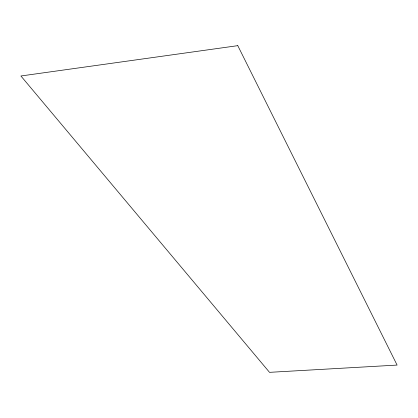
<?xml version="1.0" encoding="UTF-8"?>
<svg xmlns="http://www.w3.org/2000/svg" width="418" height="418" viewBox="0 0 418 418"><rect width="100%" height="100%" fill="white"/><g stroke="black" fill="none" stroke-linecap="round" stroke-linejoin="round"><path stroke-width="0.63" d="M237.779 45.661L20.9 75.982L269.532 372.339L397.1 365.076L237.779 45.661"/></g></svg>
